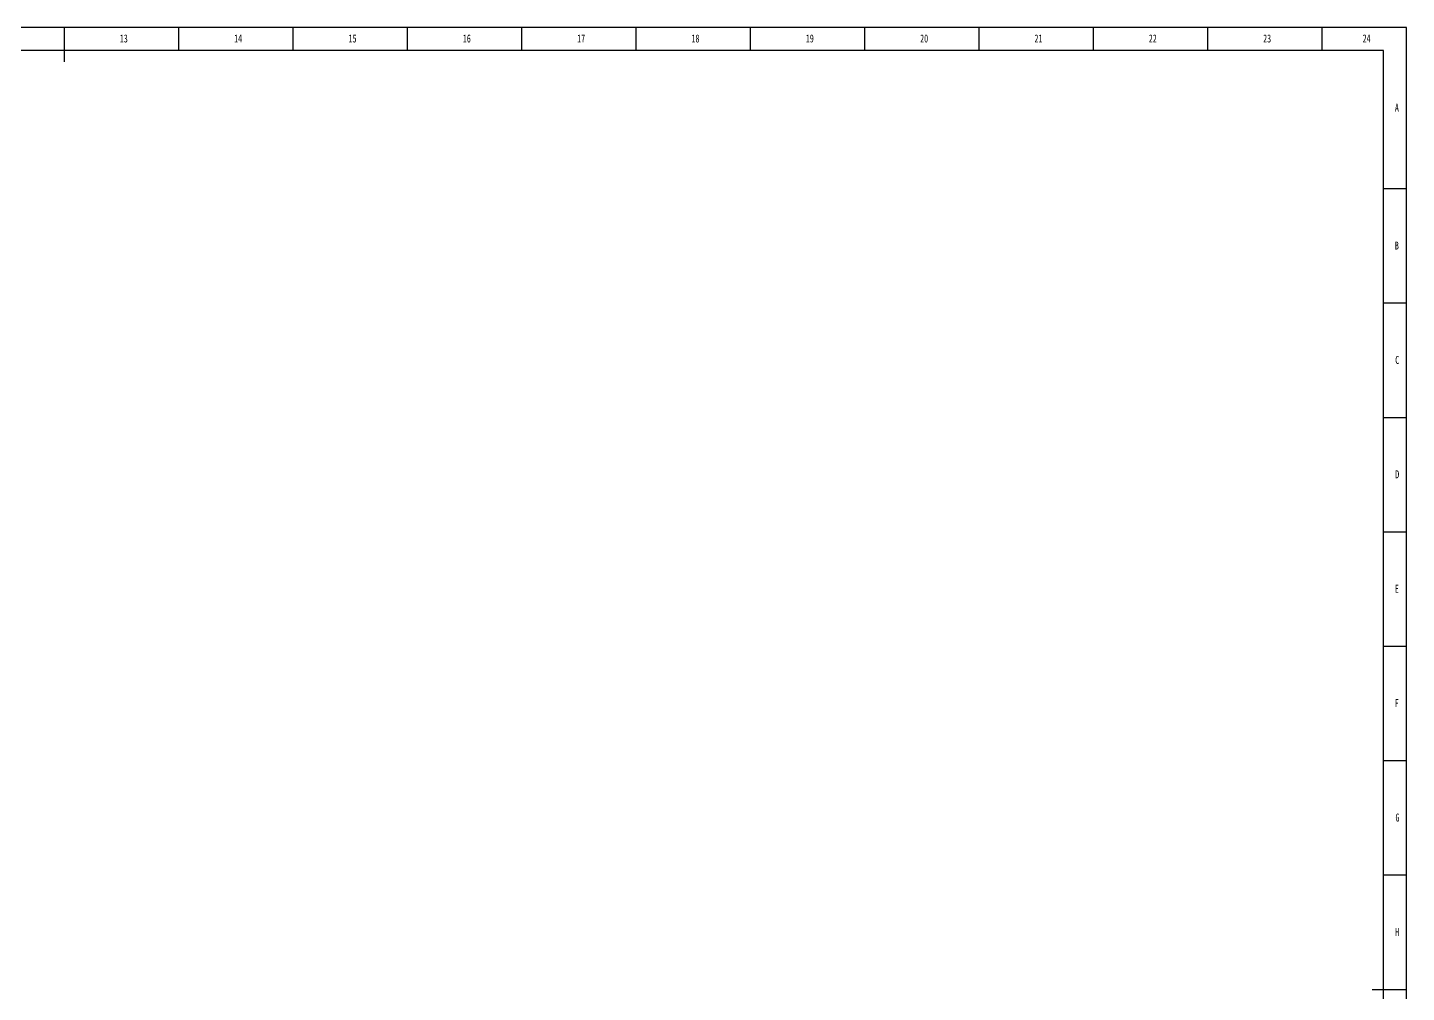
# Model space of a CAD drawing. Header units: millimetres. Extents: x 0 to 1189, y 0 to 841.
# Drawn here: x 586 to 1189, y 419 to 841 of the extents above; entities that cross this region are included whole.
import ezdxf

# ---------------------------------------------------------------- set-up
doc = ezdxf.new("R2010")
doc.units = ezdxf.units.MM
doc.layers.add('10', color=7, linetype='Continuous')
doc.layers.add('5', color=7, linetype='Continuous')
doc.styles.add('SLDTEXTSTYLE5', font='TXT', dxfattribs={"width": 0.7})

msp = doc.modelspace()

# ---------------------------------------------------------------- linework, layer by layer
at = {"layer": '5', "color": 7}
for p, q in [((1189, 841), (0, 841)), ((1189, 0), (1189, 841))]:
    msp.add_line(p, q, dxfattribs=at)
at = {"layer": '5', "lineweight": 25}
for p, q in [((602, 841), (602, 826)), ((1189, 420.5), (1174, 420.5))]:
    msp.add_line(p, q, dxfattribs=at)
at = {"layer": '5'}
for p, q in [((652, 841), (652, 831.05)), ((702, 841), (702, 831.05)), ((752, 841), (752, 831.05)), ((802, 841), (802, 831.05)), ((852, 841), (852, 831.05)), ((902, 841), (902, 831.05)), ((952, 841), (952, 831.05)), ((1002, 841), (1002, 831.05)), ((1052, 841), (1052, 831.05)), ((1102, 841), (1102, 831.05)), ((1152, 841), (1152, 831.05)), ((1189, 770.5), (1179, 770.5)), ((1189, 720.5), (1179, 720.5)), ((1189, 670.5), (1179, 670.5)), ((1189, 620.5), (1179, 620.5)), ((1189, 570.5), (1179, 570.5)), ((1189, 520.5), (1179, 520.5)), ((1189, 470.5), (1179, 470.5))]:
    msp.add_line(p, q, dxfattribs=at)
at = {"layer": '5', "color": 7, "lineweight": 25}
for p, q in [((1179, 831.05), (25, 831.05)), ((1179, 10), (1179, 831.05))]:
    msp.add_line(p, q, dxfattribs=at)

# ---------------------------------------------------------------- texts
at = {"layer": '10', "char_height": 3.5, "attachment_point": 2, "style": 'SLDTEXTSTYLE5'}
for s, insert in [('13', (628.089, 838.005)), ('14', (678.089, 838.005)), ('15', (728.089, 838.005)), ('16', (778.091, 838.005)), ('17', (828.091, 838.005)), ('18', (878.091, 838.005)), ('19', (928.091, 838.005)), ('20', (978.089, 838.005)), ('21', (1028.089, 838.005)), ('22', (1078.089, 838.005)), ('23', (1128.089, 838.005)), ('24', (1171.589, 838.005)), ('A', (1184.82, 807.755)), ('B', (1184.82, 747.505)), ('C', (1184.982, 697.505)), ('D', (1184.984, 647.505)), ('E', (1184.818, 597.505)), ('F', (1184.779, 547.505)), ('G', (1185.094, 497.505)), ('H', (1184.984, 447.505))]:
    msp.add_mtext(s, dxfattribs=dict(at, insert=insert))

doc.saveas('drawing.dxf')
